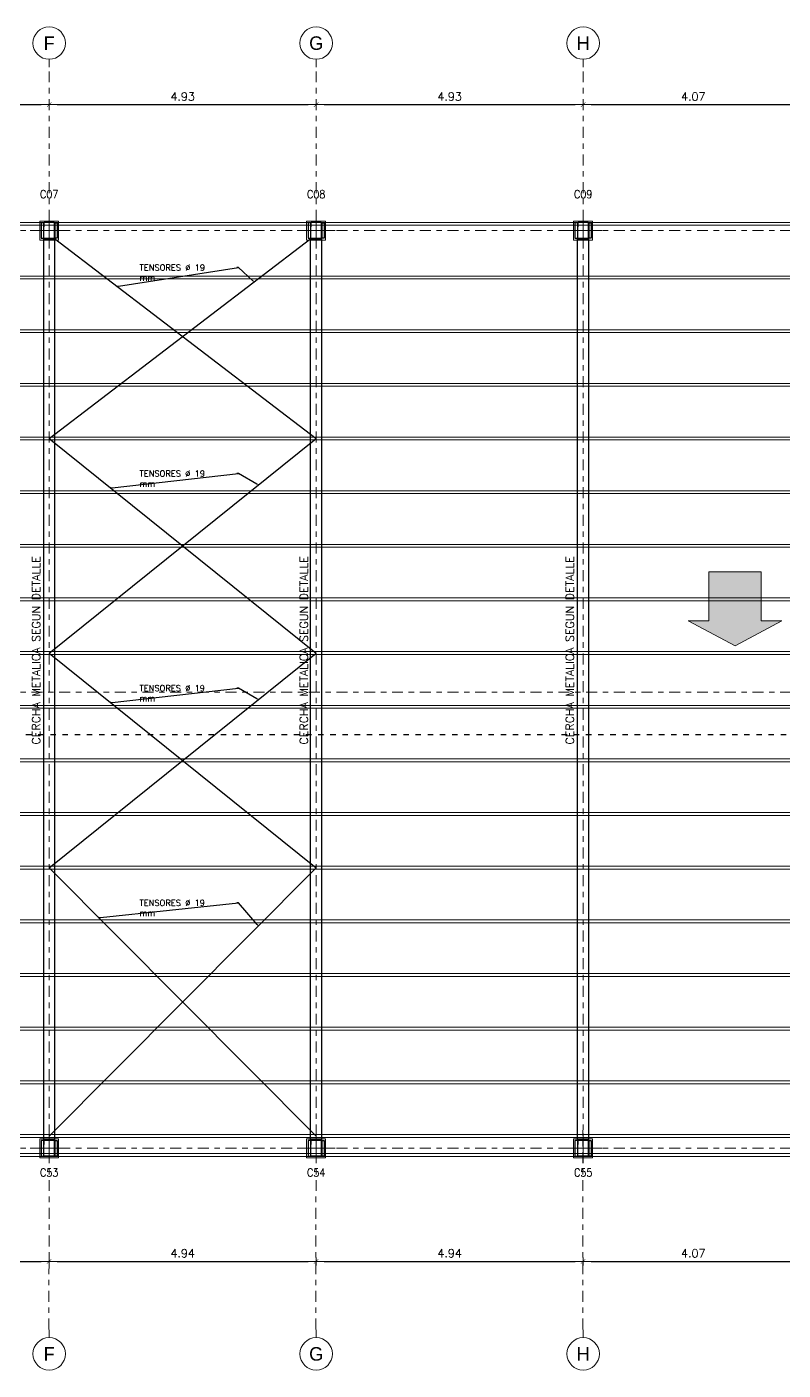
# Model space of a CAD drawing. Header units: metres. Extents: x 177 to 477, y -228 to -48.
# Drawn here: x 264.08 to 278.05, y -228.06 to -203.22 of the extents above; entities that cross this region are included whole.
import ezdxf
from ezdxf import colors
from ezdxf.entities.mleader import LeaderData, LeaderLine
from ezdxf.enums import TextEntityAlignment as Align
from ezdxf.math import Vec2, Vec3

# ---------------------------------------------------------------- set-up
doc = ezdxf.new("R2010")
doc.units = ezdxf.units.M
doc.linetypes.add('CYPE_RAYAPUNTO', pattern=[0.4125, 0.2025, -0.105, 0, -0.105])
doc.linetypes.add('DOT2', pattern=[0.125, 0, -0.125])
for name, color, linetype, lineweight in [('COLUMNAS_EJES', 1, 'Continuous', 9), ('CORREAS', 6, 'Continuous', 9), ('COTAS', 160, 'Continuous', 0), ('EST_EJES', 160, 'Continuous', 0), ('PERFILES', 3, 'Continuous', 0), ('PILAR_HORMIGON', 3, 'Continuous', 20)]:
    doc.layers.add(name, color=color, linetype=linetype, lineweight=lineweight)
for name, color, linetype in [('CT-100-cota-01', 160, 'Continuous'), ('ES-Perfil 01', 3, 'Continuous'), ('EST-VISTA 2', 3, 'Continuous'), ('EST-VISTA 3', 1, 'Continuous'), ('LEYENDAS', 160, 'Continuous')]:
    doc.layers.add(name, color=color, linetype=linetype)
doc.layers.add('H-BLANCO', color=7, linetype='Continuous', lineweight=0, true_color=0xffffff)
doc.styles.get("Standard").update_dxf_attribs({"font": 'romans.shx'})
doc.styles.add('TX-LOCAL50', font='GOTHIC.TTF', dxfattribs={"height": 0.125})
doc.dimstyles.new('COTA_1-75', dxfattribs={"dimscale": 0.75, "dimtxt": 0.2, "dimasz": 0.2, "dimexe": 0, "dimexo": 0.7, "dimgap": 0.1, "dimtad": 1, "dimzin": 4, "dimdsep": 46, "dimtxsty": 'Standard', "dimblk1": 'COTA_N', "dimblk2": 'COTA_N', "dimsah": 1, "dimcen": 2, "dimse1": 1, "dimse2": 1, "dimclrd": 256, "dimclre": 256, "dimclrt": 256, "dimadec": 0, "dimazin": 0, "dimtfac": 1, "dimtix": 1, "dimtmove": 2, "dimatfit": 3, "dimldrblk": 'COTA_N', "dimfxl": 0, "dimtolj": 1, "dimtzin": 0, "dimarcsym": 0})

# ---------------------------------------------------------------- blocks, each defined once
blk = doc.blocks.new('Ejes de la columna')
at = {"layer": 'COLUMNAS_EJES'}
for p, q in [((0, -0.5), (0, 0.5)), ((-0.5, 0), (0.5, 0))]:
    blk.add_line(p, q, dxfattribs=at)
blk = doc.blocks.new('COTA_N')
for p, q in [((-1, 0), (0, 0)), ((0, 0.5), (0, -0.5))]:
    blk.add_line(p, q)
at = {"const_width": 0.065}
blk.add_lwpolyline([(0.14, 0.14), (0.28, 0.28), (0, 0), (-0.14, -0.14), (-0.28, -0.28)], dxfattribs=at)
blk = doc.blocks.new('*D565')
at = {"layer": 'COTAS', "lineweight": -2, "transparency": 16777216}
blk.add_line((259.702, -226.049), (264.337, -226.049), dxfattribs=at)
at = {"layer": 'Defpoints', "color": 0, "transparency": 16777216}
for p in [(259.552, -224.133), (264.487, -224.133), (264.487, -226.049)]:
    blk.add_point(p, dxfattribs=at)
at = {"layer": 'COTAS', "lineweight": -2, "transparency": 16777216, "xscale": 0.15, "yscale": 0.15, "zscale": 0.15, "rotation": 180}
blk.add_blockref('COTA_N', (259.552, -226.049), dxfattribs=at)
at = {"layer": 'COTAS', "lineweight": -2, "transparency": 16777216, "xscale": 0.15, "yscale": 0.15, "zscale": 0.15}
blk.add_blockref('COTA_N', (264.487, -226.049), dxfattribs=at)
at = {"layer": 'COTAS', "transparency": 16777216, "insert": (262.02, -225.899), "char_height": 0.15, "attachment_point": 5}
blk.add_mtext('\\A1;4.94', dxfattribs=at)
blk = doc.blocks.new('*D566')
at = {"layer": 'COTAS', "lineweight": -2, "transparency": 16777216}
blk.add_line((264.637, -226.049), (269.272, -226.049), dxfattribs=at)
at = {"layer": 'Defpoints', "color": 0, "transparency": 16777216}
for p in [(264.487, -224.133), (269.422, -224.133), (269.422, -226.049)]:
    blk.add_point(p, dxfattribs=at)
at = {"layer": 'COTAS', "lineweight": -2, "transparency": 16777216, "xscale": 0.15, "yscale": 0.15, "zscale": 0.15, "rotation": 180}
blk.add_blockref('COTA_N', (264.487, -226.049), dxfattribs=at)
at = {"layer": 'COTAS', "lineweight": -2, "transparency": 16777216, "xscale": 0.15, "yscale": 0.15, "zscale": 0.15}
blk.add_blockref('COTA_N', (269.422, -226.049), dxfattribs=at)
at = {"layer": 'COTAS', "transparency": 16777216, "insert": (266.955, -225.899), "char_height": 0.15, "attachment_point": 5}
blk.add_mtext('\\A1;4.94', dxfattribs=at)
blk = doc.blocks.new('*D567')
at = {"layer": 'COTAS', "lineweight": -2, "transparency": 16777216}
blk.add_line((269.572, -226.049), (274.207, -226.049), dxfattribs=at)
at = {"layer": 'Defpoints', "color": 0, "transparency": 16777216}
for p in [(269.422, -224.133), (274.357, -224.133), (274.357, -226.049)]:
    blk.add_point(p, dxfattribs=at)
at = {"layer": 'COTAS', "lineweight": -2, "transparency": 16777216, "xscale": 0.15, "yscale": 0.15, "zscale": 0.15, "rotation": 180}
blk.add_blockref('COTA_N', (269.422, -226.049), dxfattribs=at)
at = {"layer": 'COTAS', "lineweight": -2, "transparency": 16777216, "xscale": 0.15, "yscale": 0.15, "zscale": 0.15}
blk.add_blockref('COTA_N', (274.357, -226.049), dxfattribs=at)
at = {"layer": 'COTAS', "transparency": 16777216, "insert": (271.89, -225.899), "char_height": 0.15, "attachment_point": 5}
blk.add_mtext('\\A1;4.94', dxfattribs=at)
blk = doc.blocks.new('*D568')
at = {"layer": 'COTAS', "lineweight": -2, "transparency": 16777216}
blk.add_line((274.507, -226.049), (278.277, -226.049), dxfattribs=at)
at = {"layer": 'Defpoints', "color": 0, "transparency": 16777216}
for p in [(274.357, -224.133), (278.427, -224.133), (278.427, -226.049)]:
    blk.add_point(p, dxfattribs=at)
at = {"layer": 'COTAS', "lineweight": -2, "transparency": 16777216, "xscale": 0.15, "yscale": 0.15, "zscale": 0.15, "rotation": 180}
blk.add_blockref('COTA_N', (274.357, -226.049), dxfattribs=at)
at = {"layer": 'COTAS', "lineweight": -2, "transparency": 16777216, "xscale": 0.15, "yscale": 0.15, "zscale": 0.15}
blk.add_blockref('COTA_N', (278.427, -226.049), dxfattribs=at)
at = {"layer": 'COTAS', "transparency": 16777216, "insert": (276.392, -225.899), "char_height": 0.15, "attachment_point": 5}
blk.add_mtext('\\A1;4.07', dxfattribs=at)
blk = doc.blocks.new('placa 35x35')
at = {"layer": 'PILAR_HORMIGON', "color": 5}
blk.add_lwpolyline([(239.637, -136.742), (239.987, -136.742), (239.987, -136.392), (239.637, -136.392), (239.637, -136.742)], dxfattribs=at)
at = {"layer": 'COLUMNAS_EJES', "xscale": 0.7, "yscale": 0.5}
blk.add_blockref('Ejes de la columna', (239.812, -136.567), dxfattribs=at)
blk = doc.blocks.new('206.4x70x3.2')
at = {"layer": 'ES-Perfil 01'}
for p, q in [((0, -0.0968), (0, 0.0904)), ((0.0032, -0.0968), (0.0032, 0.0904)), ((0.0064, 0.0968), (0.08, 0.0968)), ((0.0064, 0.0936), (0.08, 0.0936)), ((0.08, 0.0968), (0.08, 0.0936)), ((0.0064, -0.1), (0.08, -0.1)), ((0.0064, -0.1032), (0.08, -0.1032)), ((0.08, -0.1), (0.08, -0.1032))]:
    blk.add_line(p, q, dxfattribs=at)
for centre, radius, start, end in [((0.0064, 0.0904), 0.0064, 90, 180), ((0.0064, 0.0904), 0.0032, 90, 180), ((0.0064, -0.0968), 0.0064, 180, 270), ((0.0064, -0.0968), 0.0032, 180, 270)]:
    blk.add_arc(centre, radius, start, end, dxfattribs=at)
blk = doc.blocks.new('*U607')
at = {"layer": 'EST-VISTA 2', "color": 2}
for points in [[(0.1436, 0.254), (-0.1436, 0.254), (-0.1436, 0.2508), (0.1436, 0.2508)], [(0.1436, 0.0476), (-0.1436, 0.0476), (-0.1436, 0.0508), (0.1436, 0.0508)]]:
    blk.add_lwpolyline(points, close=True, dxfattribs=at)
at = {"layer": 'EST-VISTA 3'}
for points in [[(-0.1436, 0.2508), (0.1436, 0.2508), (0.1436, 0.3016), (-0.1436, 0.3016)], [(-0.1436, 0.0508), (0.1436, 0.0508), (0.1436, 0), (-0.1436, 0)]]:
    blk.add_lwpolyline(points, close=True, dxfattribs=at)
at = {"layer": 'PERFILES'}
blk.add_blockref('206.4x70x3.2', (-0.15, 0.154), dxfattribs=at)
at = {"layer": 'PERFILES', "xscale": -1}
blk.add_blockref('206.4x70x3.2', (0.15, 0.154), dxfattribs=at)
blk = doc.blocks.new('col')
at = {"rotation": 90}
for p in [(10.021, 16.97), (14.956, 16.97), (19.891, 16.97), (10.021, 0), (14.956, 0), (19.891, 0)]:
    blk.add_blockref('*U607', p, dxfattribs=at)
blk = doc.blocks.new('SIMB EJE EST VER 50')
at = {"const_width": 0.01}
blk.add_lwpolyline([(0, 0.075), (0, 0)], dxfattribs=at)
blk.add_circle((0, 0.225), 0.15)
at = {"style": 'TX-LOCAL50', "width": 0.98}
blk.add_attdef('EJE', text='', height=0.125, dxfattribs=at).set_placement((0, 0.1625), align=Align.CENTER)
blk = doc.blocks.new('EJES PA')
at = {"layer": 'EST_EJES', "linetype": 'CYPE_RAYAPUNTO'}
for p, q in [((29.505, -20.321), (29.509, 3.016)), ((34.44, -20.321), (34.444, 3.016)), ((39.375, -20.321), (39.379, 3.016)), ((-1.567, 0), (57.108, 0)), ((-1.567, -8.535), (57.108, -8.535)), ((-1.567, -16.97), (57.108, -16.97))]:
    blk.add_line(p, q, dxfattribs=at)
ref = blk.add_blockref('SIMB EJE EST VER 50', (29.509, 3.016), dxfattribs=dict(at, xscale=2, yscale=2, zscale=2))
ref.add_attrib('EJE', 'F', dxfattribs={"layer": '0', "height": 0.25, "style": 'TX-LOCAL50'}).set_placement((29.509, 3.341), align=Align.CENTER)
ref = blk.add_blockref('SIMB EJE EST VER 50', (34.444, 3.016), dxfattribs=dict(at, xscale=2, yscale=2, zscale=2))
ref.add_attrib('EJE', 'G', dxfattribs={"layer": '0', "height": 0.25, "style": 'TX-LOCAL50'}).set_placement((34.444, 3.341), align=Align.CENTER)
ref = blk.add_blockref('SIMB EJE EST VER 50', (39.379, 3.016), dxfattribs=dict(at, xscale=2, yscale=2, zscale=2))
ref.add_attrib('EJE', 'H', dxfattribs={"layer": '0', "height": 0.25, "style": 'TX-LOCAL50'}).set_placement((39.379, 3.341), align=Align.CENTER)
ref = blk.add_blockref('SIMB EJE EST VER 50', (29.509, -20.321), dxfattribs=dict(at, xscale=-2, yscale=2, zscale=2, rotation=180))
ref.add_attrib('EJE', 'F', dxfattribs={"layer": '0', "height": 0.25, "style": 'TX-LOCAL50'}).set_placement((29.509, -20.896), align=Align.CENTER)
ref = blk.add_blockref('SIMB EJE EST VER 50', (34.444, -20.321), dxfattribs=dict(at, xscale=-2, yscale=2, zscale=2, rotation=180))
ref.add_attrib('EJE', 'G', dxfattribs={"layer": '0', "height": 0.25, "style": 'TX-LOCAL50'}).set_placement((34.444, -20.896), align=Align.CENTER)
ref = blk.add_blockref('SIMB EJE EST VER 50', (39.379, -20.321), dxfattribs=dict(at, xscale=-2, yscale=2, zscale=2, rotation=180))
ref.add_attrib('EJE', 'H', dxfattribs={"layer": '0', "height": 0.25, "style": 'TX-LOCAL50'}).set_placement((39.379, -20.896), align=Align.CENTER)
blk = doc.blocks.new('CORREAS')
at = {"layer": 'CORREAS'}
for points in [[(-0.075, -0.078), (-56.463, -0.078), (-56.463, -0.025), (-0.075, -0.025)], [(-0.075, -1.07), (-56.506, -1.07), (-56.506, -1.017), (-0.075, -1.017)], [(-0.075, -2.062), (-56.566, -2.062), (-56.566, -2.009), (-0.075, -2.009)], [(-0.075, -3.054), (-56.594, -3.054), (-56.594, -3.001), (-0.075, -3.001)], [(-0.075, -4.046), (-56.647, -4.046), (-56.647, -3.993), (-0.075, -3.993)], [(-0.075, -5.038), (-56.684, -5.038), (-56.684, -4.985), (-0.075, -4.985)], [(-0.075, -6.03), (-56.758, -6.03), (-56.758, -5.977), (-0.075, -5.977)], [(-0.075, -7.022), (-56.801, -7.022), (-56.801, -6.969), (-0.075, -6.969)], [(-0.075, -8.014), (-56.853, -8.014), (-56.853, -7.961), (-0.075, -7.961)], [(-0.075, -9.006), (-56.886, -9.006), (-56.886, -8.954), (-0.075, -8.954)], [(-0.075, -9.998), (-56.957, -9.998), (-56.957, -9.946), (-0.075, -9.946)], [(-0.075, -10.99), (-57, -10.99), (-57, -10.938), (-0.075, -10.938)], [(-0.075, -11.982), (-57.061, -11.982), (-57.061, -11.93), (-0.075, -11.93)], [(-0.075, -12.974), (-57.104, -12.974), (-57.104, -12.922), (-0.075, -12.922)], [(-0.075, -13.966), (-57.161, -13.966), (-57.161, -13.914), (-0.075, -13.914)], [(-0.075, -14.958), (-56.584, -14.958), (-56.584, -14.906), (-0.075, -14.906)], [(-0.075, -15.95), (-55.596, -15.95), (-55.596, -15.898), (-0.075, -15.898)], [(-0.075, -16.942), (-54.461, -16.942), (-54.461, -16.89), (-0.075, -16.89)], [(-0.075, -17.295), (-54.461, -17.295), (-54.461, -17.242), (-0.075, -17.242)]]:
    blk.add_lwpolyline(points, close=True, dxfattribs=at)
blk = doc.blocks.new('felcha techo')
at = {"layer": 'H-BLANCO'}
h = blk.add_hatch(color=256, dxfattribs=at)
h.dxf.hatch_style = 1
h.paths.add_polyline_path([(0.865, 0.911), (0, 1.373), (-0.865, 0.911), (-0.485, 0.911), (-0.485, 0), (0.485, 0), (0.485, 0.911)])
at = {"layer": 'COTAS'}
blk.add_lwpolyline([(0.865, 0.911), (0, 1.373), (-0.865, 0.911), (-0.485, 0.911), (-0.485, 0), (0.485, 0), (0.485, 0.911)], close=True, dxfattribs=at)
blk = doc.blocks.new('*D579')
at = {"layer": 'COTAS', "lineweight": -2, "transparency": 16777216}
blk.add_line((259.703, -204.66), (264.338, -204.66), dxfattribs=at)
at = {"layer": 'Defpoints', "color": 0, "transparency": 16777216}
for p in [(259.553, -204.663), (264.488, -204.66), (264.488, -204.663)]:
    blk.add_point(p, dxfattribs=at)
at = {"layer": 'COTAS', "lineweight": -2, "transparency": 16777216, "xscale": 0.15, "yscale": 0.15, "zscale": 0.15, "rotation": 180}
blk.add_blockref('COTA_N', (259.553, -204.66), dxfattribs=at)
at = {"layer": 'COTAS', "lineweight": -2, "transparency": 16777216, "xscale": 0.15, "yscale": 0.15, "zscale": 0.15}
blk.add_blockref('COTA_N', (264.488, -204.66), dxfattribs=at)
at = {"layer": 'COTAS', "transparency": 16777216, "insert": (262.02, -204.51), "char_height": 0.15, "attachment_point": 5}
blk.add_mtext('\\A1;4.93', dxfattribs=at)
blk = doc.blocks.new('*D580')
at = {"layer": 'COTAS', "lineweight": -2, "transparency": 16777216}
blk.add_line((264.638, -204.66), (269.273, -204.66), dxfattribs=at)
at = {"layer": 'Defpoints', "color": 0, "transparency": 16777216}
for p in [(269.423, -204.66), (264.488, -204.663), (269.423, -204.664)]:
    blk.add_point(p, dxfattribs=at)
at = {"layer": 'COTAS', "lineweight": -2, "transparency": 16777216, "xscale": 0.15, "yscale": 0.15, "zscale": 0.15, "rotation": 180}
blk.add_blockref('COTA_N', (264.488, -204.66), dxfattribs=at)
at = {"layer": 'COTAS', "lineweight": -2, "transparency": 16777216, "xscale": 0.15, "yscale": 0.15, "zscale": 0.15}
blk.add_blockref('COTA_N', (269.423, -204.66), dxfattribs=at)
at = {"layer": 'COTAS', "transparency": 16777216, "insert": (266.955, -204.51), "char_height": 0.15, "attachment_point": 5}
blk.add_mtext('\\A1;4.93', dxfattribs=at)
blk = doc.blocks.new('*D581')
at = {"layer": 'COTAS', "lineweight": -2, "transparency": 16777216}
blk.add_line((269.573, -204.66), (274.208, -204.66), dxfattribs=at)
at = {"layer": 'Defpoints', "color": 0, "transparency": 16777216}
for p in [(274.358, -204.66), (269.423, -204.664), (274.358, -204.665)]:
    blk.add_point(p, dxfattribs=at)
at = {"layer": 'COTAS', "lineweight": -2, "transparency": 16777216, "xscale": 0.15, "yscale": 0.15, "zscale": 0.15, "rotation": 180}
blk.add_blockref('COTA_N', (269.423, -204.66), dxfattribs=at)
at = {"layer": 'COTAS', "lineweight": -2, "transparency": 16777216, "xscale": 0.15, "yscale": 0.15, "zscale": 0.15}
blk.add_blockref('COTA_N', (274.358, -204.66), dxfattribs=at)
at = {"layer": 'COTAS', "transparency": 16777216, "insert": (271.89, -204.51), "char_height": 0.15, "attachment_point": 5}
blk.add_mtext('\\A1;4.93', dxfattribs=at)
blk = doc.blocks.new('*D582')
at = {"layer": 'COTAS', "lineweight": -2, "transparency": 16777216}
blk.add_line((274.508, -204.66), (278.278, -204.66), dxfattribs=at)
at = {"layer": 'Defpoints', "color": 0, "transparency": 16777216}
for p in [(278.428, -204.66), (274.358, -204.665), (278.428, -204.666)]:
    blk.add_point(p, dxfattribs=at)
at = {"layer": 'COTAS', "lineweight": -2, "transparency": 16777216, "xscale": 0.15, "yscale": 0.15, "zscale": 0.15, "rotation": 180}
blk.add_blockref('COTA_N', (274.358, -204.66), dxfattribs=at)
at = {"layer": 'COTAS', "lineweight": -2, "transparency": 16777216, "xscale": 0.15, "yscale": 0.15, "zscale": 0.15}
blk.add_blockref('COTA_N', (278.428, -204.66), dxfattribs=at)
at = {"layer": 'COTAS', "transparency": 16777216, "insert": (276.393, -204.51), "char_height": 0.15, "attachment_point": 5}
blk.add_mtext('\\A1;4.07', dxfattribs=at)
blk = doc.blocks.new('CORTES')
at = {"layer": 'LEYENDAS', "linetype": 'DOT2'}
blk.add_line((-24.402, 0), (34.24, 0), dxfattribs=at)
blk = doc.blocks.new('_Dot')
at = {"color": 0, "linetype": 'ByBlock', "lineweight": -2}
blk.add_line((-0.5, 0), (-1, 0), dxfattribs=at)
at = {"color": 0, "linetype": 'ByBlock', "const_width": 0.5}
blk.add_lwpolyline([(-0.25, 0, 1), (0.25, 0, 1)], format="xyb", close=True, dxfattribs=at)

msp = doc.modelspace()

# ---------------------------------------------------------------- linework, layer by layer
at = {"layer": 'EST-VISTA 3', "color": 2}
for p, q in [((264.4866871, -210.8325573), (269.3242512, -207.1361975)), ((264.5855022, -207.1361975), (269.4224844, -210.8325573)), ((264.4860034, -214.8007926), (269.4224844, -210.8325573)), ((264.4866871, -210.8325573), (269.4217948, -214.8007926)), ((264.4853151, -218.7691945), (269.4217961, -214.8009592)), ((264.4859988, -214.8009592), (269.4211065, -218.7691945)), ((264.4859988, -218.770045), (269.4223767, -223.7327147)), ((264.4873767, -223.7320241), (269.4217961, -218.770045))]:
    msp.add_line(p, q, dxfattribs=at)
at = {"layer": 'EST-VISTA 3'}
for points in [[(264.3858711, -207.1398125), (264.5858711, -207.1398125), (264.5858711, -223.8098125), (264.3858711, -223.8098125)], [(269.3208709, -207.1406829), (269.5208709, -207.1406829), (269.5208709, -223.8106829), (269.3208709, -223.8106829)], [(274.2558708, -207.1415533), (274.4558708, -207.1415533), (274.4558708, -223.8115533), (274.2558708, -223.8115533)]]:
    msp.add_lwpolyline(points, close=True, dxfattribs=at)

# ---------------------------------------------------------------- block references
for name, p in [('CORTES', (258.0862479, -216.3089999)), ('col', (254.6173767, -223.958072)), ('CORREAS', (291.3824462, -206.813072))]:
    msp.add_blockref(name, p)
at = {"xscale": -1, "rotation": 180}
msp.add_blockref('felcha techo', (277.1652794, -213.2958621), dxfattribs=at)
at = {"layer": 'COLUMNAS_EJES', "xscale": 0.7, "yscale": 0.55}
for p in [(264.4873767, -206.988072), (269.4223767, -206.988072), (274.3573767, -206.988072), (264.4873767, -223.958072), (264.4873767, -223.958072), (269.4223767, -223.958072), (269.4223767, -223.958072), (274.3573767, -223.958072), (274.3573767, -223.958072)]:
    msp.add_blockref('Ejes de la columna', p, dxfattribs=at)
at = {"layer": 'CT-100-cota-01'}
for name, p in [('EJES PA', (234.9792203, -206.988072)), ('placa 35x35', (24.675, -70.421233)), ('placa 35x35', (29.61, -70.421233)), ('placa 35x35', (34.545, -70.421233)), ('placa 35x35', (24.675, -87.391233)), ('placa 35x35', (29.61, -87.391233)), ('placa 35x35', (34.545, -87.391233))]:
    msp.add_blockref(name, p, dxfattribs=at)

# ---------------------------------------------------------------- texts
at = {"layer": 'LEYENDAS', "linetype": 'ByBlock', "ltscale": 0.5, "width": 0.864}
for s, p in [('C07', (264.4873767, -206.315572)), ('C08', (269.4223767, -206.315572)), ('C09', (274.3573767, -206.315572)), ('C53', (264.4873767, -224.405572)), ('C54', (269.4223767, -224.405572)), ('C55', (274.360322, -224.405572))]:
    msp.add_text(s, height=0.15, dxfattribs=at).set_placement(p, align=Align.MIDDLE_CENTER)
at = {"layer": 'LEYENDAS', "linetype": 'ByBlock', "ltscale": 0.5}
for p in [(264.2457795, -214.7502989), (269.1958369, -214.7502989), (274.1119531, -214.7502989)]:
    msp.add_text('CERCHA METALICA SEGUN DETALLE', height=0.15, rotation=90, dxfattribs=at).set_placement(p, align=Align.MIDDLE_CENTER)

# ---------------------------------------------------------------- dimensions: what is measured, and where the dimension line sits
at = {"layer": 'COTAS'}
for base, p1, p2, picture, middle in [((264.4877867, -204.6599312), (259.5527869, -204.6625424), (264.4877867, -204.6634128), '*D579', (262.0202868, -204.5099312)), ((269.4227866, -204.6599312), (264.4877867, -204.6634128), (269.4227866, -204.6642832), '*D580', (266.9552866, -204.5099312)), ((274.3577864, -204.6599312), (269.4227866, -204.6642832), (274.3577864, -204.6651535), '*D581', (271.8902865, -204.5099312)), ((278.4277863, -204.6599312), (274.3577864, -204.6651535), (278.4277863, -204.6658714), '*D582', (276.3927863, -204.5099312)), ((264.4873767148, -226.0491137972), (259.5523767148, -224.1330719874), (264.4873767148, -224.1330719874), '*D565', (262.0198767148, -225.8991137972)), ((269.4223767148, -226.0491137972), (264.4873767148, -224.1330719874), (269.4223767148, -224.1330719874), '*D566', (266.9548767148, -225.8991137972)), ((274.3573767148, -226.0491137972), (269.4223767148, -224.1330719874), (274.3573767148, -224.1330719874), '*D567', (271.8898767148, -225.8991137972)), ((278.4273767, -226.0491138), (274.3573767, -224.133072), (278.4273767, -224.133072), '*D568', (276.3923767, -225.8991138))]:
    dim = msp.add_linear_dim(base=base, p1=p1, p2=p2, dimstyle='COTA_1-75', dxfattribs=at)
    dim.commit()
    dim.dimension.update_dxf_attribs({"geometry": picture, "text_midpoint": middle})

# ---------------------------------------------------------------- leaders
at = {"layer": 'LEYENDAS'}
ml = msp.add_multileader_mtext('Standard', dxfattribs=at)
ml.set_content('TENSORES ∅ 19 mm', color=256)
ml.set_leader_properties()
ml.set_arrow_properties(name='DOT')
ml.build(insert=Vec2(0, 0))
ml.multileader.update_dxf_attribs({"text_left_attachment_type": 7, "text_right_attachment_type": 2, "dogleg_length": 0.03, "arrow_head_size": 0.03, "scale": 0.75})
ctx = ml.context
ctx.base_point, ctx.scale, ctx.char_height, ctx.arrow_head_size, ctx.landing_gap_size, ctx.plane_origin = Vec3(266.1585743, -207.728837), 0.75, 0.1125, 0.03, 0, Vec3(271.9204488, -209.6799267)
ctx.left_attachment, ctx.right_attachment = 7, 2
notes = []
notes.append((ctx, [(1, (1, 1, 0), (267.9885743, -207.672587), (-1, 0), 0.03, [(0, [(265.7423336, -208.0202332)], 0, []), (1, [(268.2767912, -207.9365567)], 0, [])])]))
ctx.mtext.insert, ctx.mtext.rotation, ctx.mtext.width, ctx.mtext.defined_height, ctx.mtext.flow_direction = Vec3(266.1585743, -207.616337), 6.2831853072, 1.808439881, 0.8453341, 5
ml = msp.add_multileader_mtext('Standard', dxfattribs=at)
ml.set_content('TENSORES ∅ 19 mm', color=256)
ml.set_leader_properties()
ml.set_arrow_properties(name='DOT')
ml.build(insert=Vec2(0, 0))
ml.multileader.update_dxf_attribs({"text_left_attachment_type": 7, "text_right_attachment_type": 2, "dogleg_length": 0.03, "arrow_head_size": 0.03, "scale": 0.75})
ctx = ml.context
ctx.base_point, ctx.scale, ctx.char_height, ctx.arrow_head_size, ctx.landing_gap_size, ctx.plane_origin = Vec3(266.1578846, -211.5375927), 0.75, 0.1125, 0.03, 0, Vec3(271.9197591, -213.4886823)
ctx.left_attachment, ctx.right_attachment = 7, 2
notes.append((ctx, [(1, (1, 1, 0), (267.9878846, -211.4813427), (-1, 0), 0.03, [(0, [(265.6246706, -211.7475903)], 0, []), (1, [(268.3536064, -211.6917847)], 0, [])])]))
ctx.mtext.insert, ctx.mtext.rotation, ctx.mtext.width, ctx.mtext.defined_height, ctx.mtext.flow_direction = Vec3(266.1578846, -211.4250927), 6.2831853072, 1.808439881, 0.8453341, 5
ml = msp.add_multileader_mtext('Standard', dxfattribs=at)
ml.set_content('TENSORES ∅ 19 mm', color=256)
ml.set_leader_properties()
ml.set_arrow_properties(name='DOT')
ml.build(insert=Vec2(0, 0))
ml.multileader.update_dxf_attribs({"text_left_attachment_type": 7, "text_right_attachment_type": 2, "dogleg_length": 0.03, "arrow_head_size": 0.03, "scale": 0.75})
ctx = ml.context
ctx.base_point, ctx.scale, ctx.char_height, ctx.arrow_head_size, ctx.landing_gap_size, ctx.plane_origin = Vec3(266.1571963, -215.5059946), 0.75, 0.1125, 0.03, 0, Vec3(271.9190708, -217.4570843)
ctx.left_attachment, ctx.right_attachment = 7, 2
notes.append((ctx, [(1, (1, 1, 0), (267.9871963, -215.4497446), (-1, 0), 0.03, [(0, [(265.6239823, -215.7159922)], 0, []), (1, [(268.352918, -215.6601866)], 0, [])])]))
ctx.mtext.insert, ctx.mtext.rotation, ctx.mtext.width, ctx.mtext.defined_height, ctx.mtext.flow_direction = Vec3(266.1571963, -215.3934946), 6.2831853072, 1.808439881, 0.8453341, 5
ml = msp.add_multileader_mtext('Standard', dxfattribs=at)
ml.set_content('TENSORES ∅ 19 mm', color=256)
ml.set_leader_properties()
ml.set_arrow_properties(name='DOT')
ml.build(insert=Vec2(0, 0))
ml.multileader.update_dxf_attribs({"text_left_attachment_type": 7, "text_right_attachment_type": 2, "dogleg_length": 0.03, "arrow_head_size": 0.03, "scale": 0.75})
ctx = ml.context
ctx.base_point, ctx.scale, ctx.char_height, ctx.arrow_head_size, ctx.landing_gap_size, ctx.plane_origin = Vec3(266.1571963, -219.4750804), 0.75, 0.1125, 0.03, 0, Vec3(271.9190708, -221.42617)
ctx.left_attachment, ctx.right_attachment = 7, 2
notes.append((ctx, [(1, (1, 1, 0), (267.9871963, -219.4188304), (-1, 0), 0.03, [(0, [(265.403572, -219.6925053)], 0, []), (1, [(268.3533644, -219.8444441)], 0, [])])]))
ctx.mtext.insert, ctx.mtext.rotation, ctx.mtext.width, ctx.mtext.defined_height, ctx.mtext.flow_direction = Vec3(266.1571963, -219.3625804), 6.2831853072, 1.808439881, 0.8453341, 5
for ctx, leaders in notes:
    for number, flags, end, landing, length, lines in leaders:
        leader = LeaderData()
        leader.index, (leader.has_last_leader_line, leader.has_dogleg_vector, leader.attachment_direction) = number, flags
        leader.last_leader_point, leader.dogleg_vector, leader.dogleg_length = Vec3(end), Vec3(landing), length
        for number, points, colour, breaks in lines:
            line = LeaderLine()
            line.index, line.vertices, line.color, line.breaks = number, Vec3.list(points), colors.encode_raw_color(colour), breaks
            leader.lines.append(line)
        ctx.leaders.append(leader)

doc.saveas('drawing.dxf')
